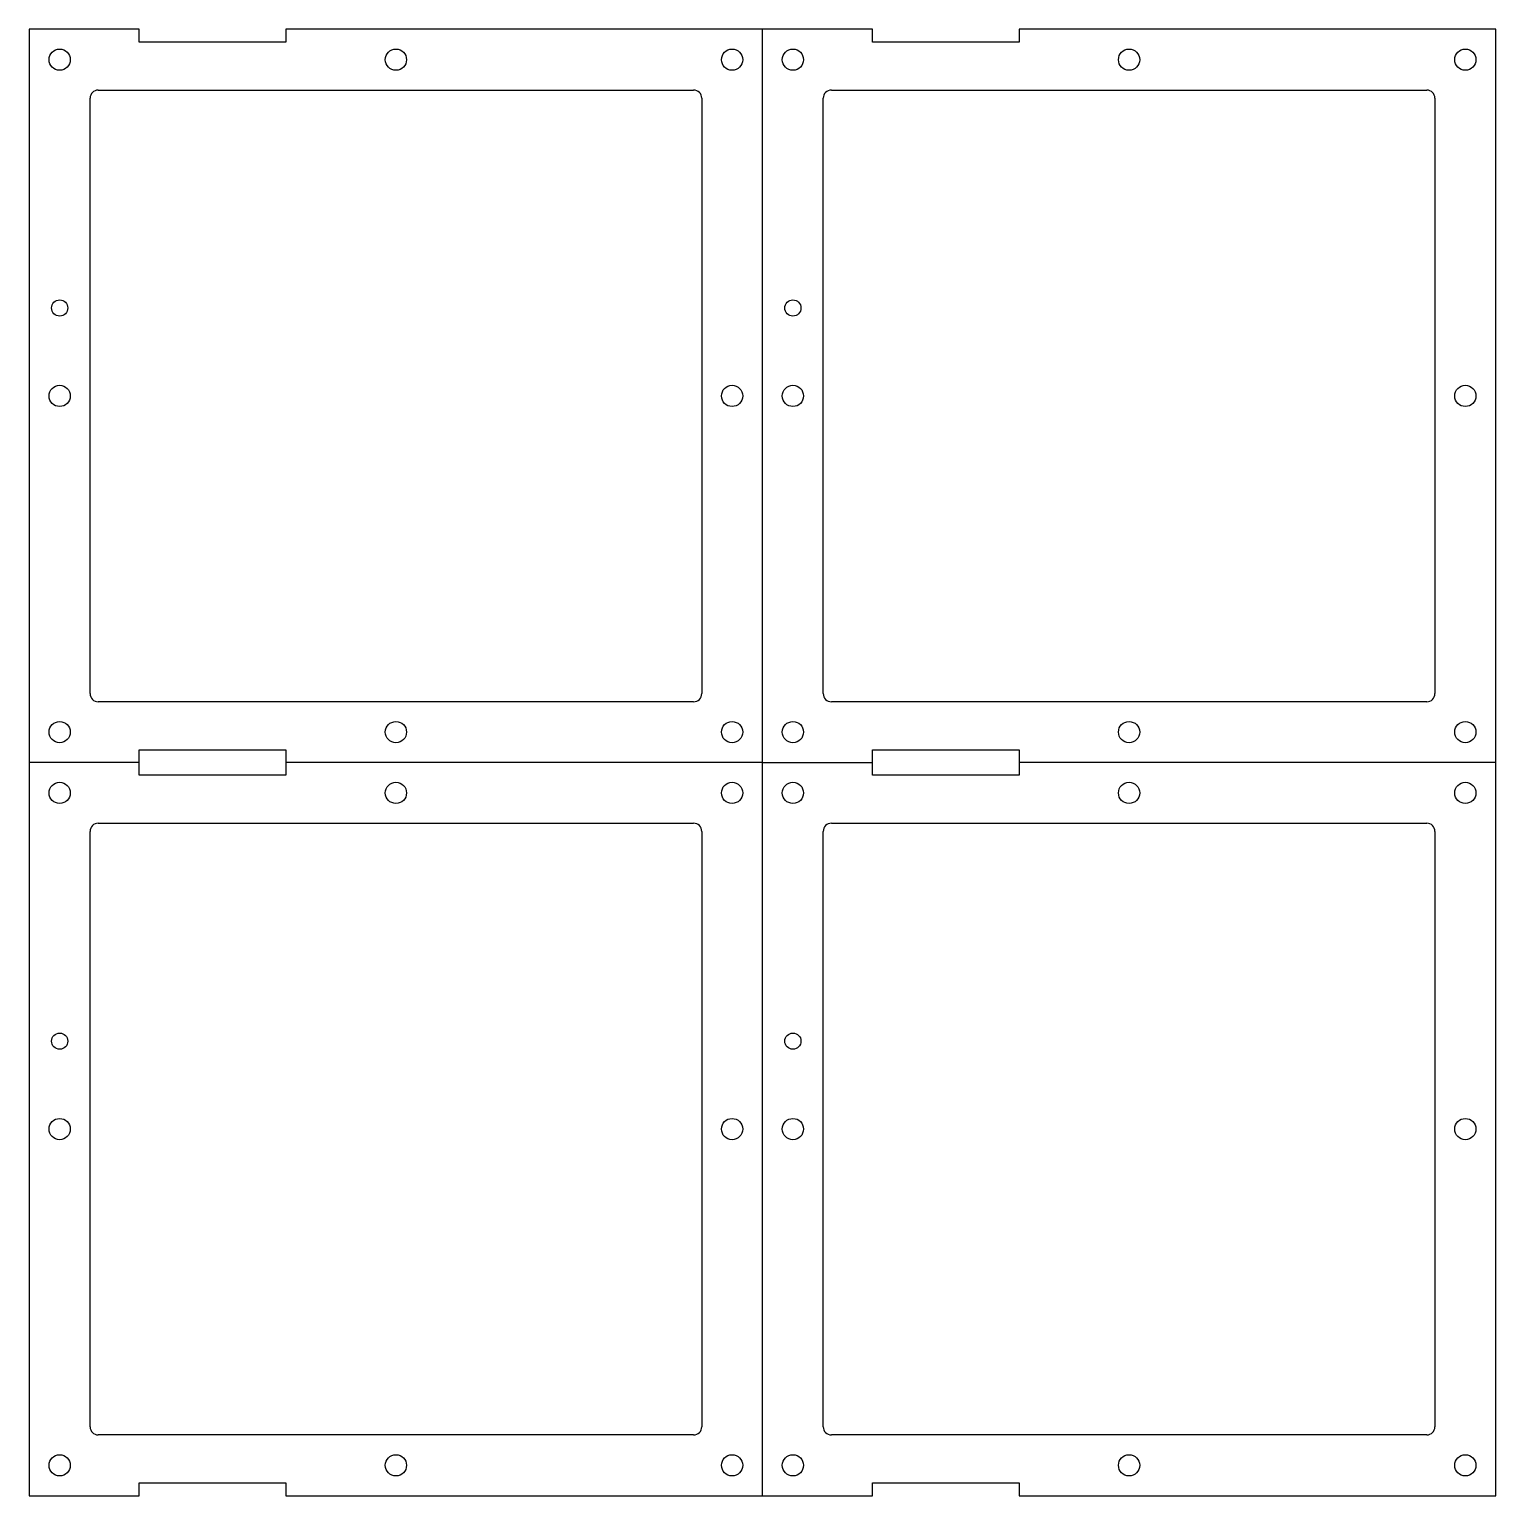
# Model space of a CAD drawing. Header units: millimetres. Extents: x -181 to 181, y -181 to 181.
import ezdxf

# ---------------------------------------------------------------- set-up
doc = ezdxf.new("R2010")
doc.units = ezdxf.units.MM
doc.layers.get('0').update_dxf_attribs({"lineweight": 25, "true_color": 0xffffff})

msp = doc.modelspace()

# ---------------------------------------------------------------- linework, layer by layer
for p, q in [((-153.85, 181), (-181, 181)), ((-181, 181), (-181, 0)), ((-153.85, 177.85), (-153.85, 181)), ((-117.65, 177.85), (-153.85, 177.85)), ((0, 181), (-117.65, 181)), ((-117.65, 181), (-117.65, 177.85)), ((0, 0), (0, 181)), ((27.15, 181), (0, 181)), ((27.15, 177.85), (27.15, 181)), ((63.35, 177.85), (27.15, 177.85)), ((181, 181), (63.35, 181)), ((63.35, 181), (63.35, 177.85)), ((181, 0), (181, 181)), ((-166, 17), (-166, 164)), ((-164, 166), (-17, 166)), ((-15, 164), (-15, 17)), ((15, 17), (15, 164)), ((17, 166), (164, 166)), ((166, 164), (166, 17)), ((-17, 15), (-164, 15)), ((164, 15), (17, 15)), ((-153.85, 0), (-181, 0)), ((-181, 0), (-181, -181)), ((-153.85, 0), (-153.85, 3.15)), ((-153.85, 3.15), (-117.65, 3.15)), ((-117.65, 3.15), (-117.65, 0)), ((0, 0), (27.15, 0)), ((27.15, 0), (27.15, 3.15)), ((27.15, 3.15), (63.35, 3.15)), ((63.35, 3.15), (63.35, 0)), ((-153.85, -3.15), (-153.85, 0)), ((-117.65, -3.15), (-153.85, -3.15)), ((0, 0), (-117.65, 0)), ((-117.65, 0), (-117.65, -3.15)), ((0, -181), (0, 0)), ((27.15, -3.15), (27.15, 0)), ((63.35, -3.15), (27.15, -3.15)), ((181, 0), (63.35, 0)), ((63.35, 0), (63.35, -3.15)), ((181, -181), (181, 0)), ((-166, -164), (-166, -17)), ((-164, -15), (-17, -15)), ((-15, -17), (-15, -164)), ((15, -164), (15, -17)), ((17, -15), (164, -15)), ((166, -17), (166, -164)), ((-17, -166), (-164, -166)), ((164, -166), (17, -166)), ((-181, -181), (-153.85, -181)), ((-153.85, -181), (-153.85, -177.85)), ((-153.85, -177.85), (-117.65, -177.85)), ((-117.65, -177.85), (-117.65, -181)), ((-117.65, -181), (0, -181)), ((0, -181), (27.15, -181)), ((27.15, -181), (27.15, -177.85)), ((27.15, -177.85), (63.35, -177.85)), ((63.35, -177.85), (63.35, -181)), ((63.35, -181), (181, -181))]:
    msp.add_line(p, q)
for centre, radius in [((-173.5, 173.5), 2.62), ((-90.5, 173.5), 2.62), ((-7.5, 173.5), 2.62), ((7.5, 173.5), 2.62), ((90.5, 173.5), 2.62), ((173.5, 173.5), 2.62), ((-173.5, 112.21), 2), ((7.5, 112.21), 2), ((-173.5, 90.5), 2.62), ((-7.5, 90.5), 2.62), ((7.5, 90.5), 2.62), ((173.5, 90.5), 2.62), ((-173.5, 7.5), 2.62), ((-90.5, 7.5), 2.62), ((-7.5, 7.5), 2.62), ((7.5, 7.5), 2.62), ((90.5, 7.5), 2.62), ((173.5, 7.5), 2.62), ((-173.5, -7.5), 2.62), ((-90.5, -7.5), 2.62), ((-7.5, -7.5), 2.62), ((7.5, -7.5), 2.62), ((90.5, -7.5), 2.62), ((173.5, -7.5), 2.62), ((-173.5, -68.79), 2), ((7.5, -68.79), 2), ((-173.5, -90.5), 2.62), ((-7.5, -90.5), 2.62), ((7.5, -90.5), 2.62), ((173.5, -90.5), 2.62), ((-173.5, -173.5), 2.62), ((-90.5, -173.5), 2.62), ((-7.5, -173.5), 2.62), ((7.5, -173.5), 2.62), ((90.5, -173.5), 2.62), ((173.5, -173.5), 2.62)]:
    msp.add_circle(centre, radius)
for centre, start, end in [((-164, 164), 90, 180), ((-17, 164), 360, 90), ((17, 164), 90, 180), ((164, 164), 360, 90), ((-164, 17), 180, 270), ((-17, 17), 270, 0), ((17, 17), 180, 270), ((164, 17), 270, 0), ((-164, -17), 90, 180), ((-17, -17), 360, 90), ((17, -17), 90, 180), ((164, -17), 360, 90), ((-164, -164), 180, 270), ((-17, -164), 270, 0), ((17, -164), 180, 270), ((164, -164), 270, 0)]:
    msp.add_arc(centre, 2, start, end)

doc.saveas('drawing.dxf')
